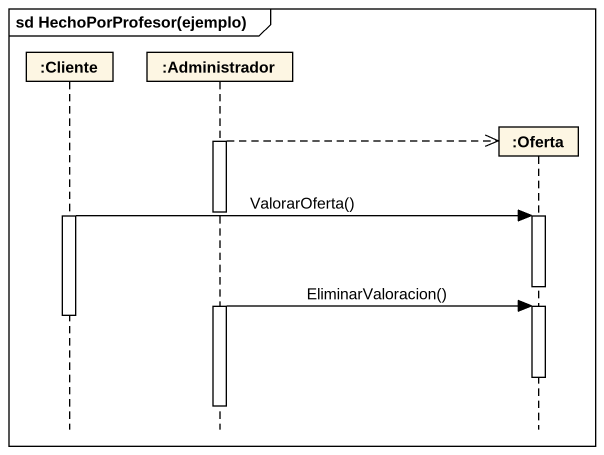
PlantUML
@startuml
mainframe sd HechoPorProfesor(ejemplo)
hide footbox
participant ":Cliente" as Cliente
participant ":Administrador" as Administrador
participant ":Oferta" as Oferta

activate Administrador
Administrador -->> Oferta **
deactivate Administrador
activate Cliente
Cliente -> Oferta : ValorarOferta()
activate Oferta
deactivate Oferta
activate Administrador
Administrador -> Oferta : EliminarValoracion()
activate Oferta
deactivate Cliente
deactivate Oferta
deactivate Administrador
@enduml
